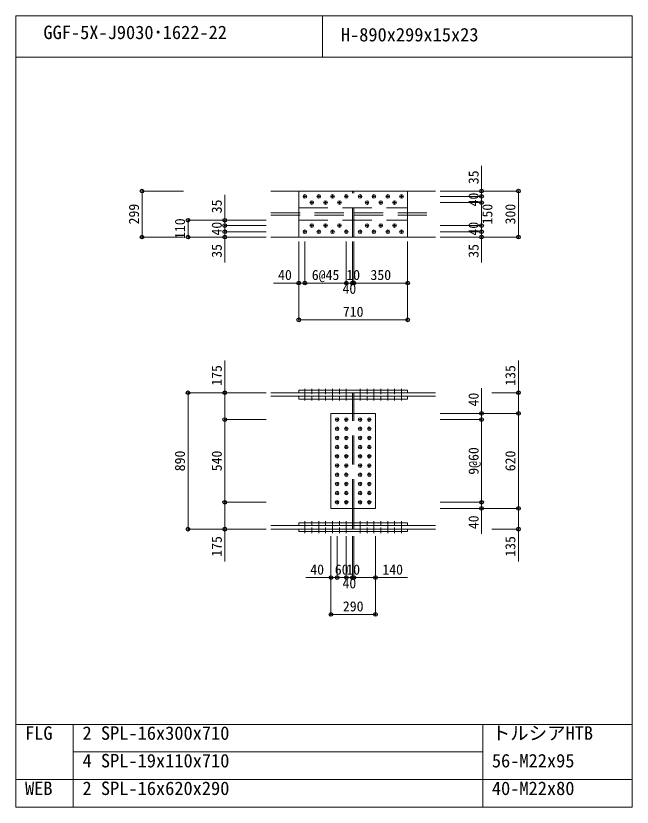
# Model space of a CAD drawing. Units: millimetres, scale not verified. Extents: x -8310 to 8310, y -4800 to 5700.
# Drawn here: x -4110 to -90, y -4800 to 360 of the extents above; entities that cross this region are included whole.
import ezdxf
from ezdxf.enums import TextEntityAlignment as Align

# ---------------------------------------------------------------- set-up
doc = ezdxf.new("R2010")
doc.units = ezdxf.units.MM
doc.header["$LTSCALE"] = 30
doc.header["$PDMODE"] = 32
doc.header["$PDSIZE"] = 24
doc.linetypes.add('DASHED1', pattern=[1.8, 1.2, -0.6])
doc.linetypes.add('USER2', pattern=[9.525, 6.35, -3.175])
doc.layers.add('0-0', color=7, linetype='Continuous')
doc.layers.add('0-2', color=7, linetype='Continuous')
for name, color, linetype, lineweight in [('0-1', 7, 'Continuous', 18), ('0-5', 7, 'Continuous', 18), ('0-6', 7, 'USER2', 18), ('0-8', 7, 'Continuous', 18), ('0-9', 7, 'Continuous', 18), ('0-A', 7, 'Continuous', 18), ('0-B', 7, 'Continuous', 18)]:
    doc.layers.add(name, color=color, linetype=linetype, lineweight=lineweight)
doc.styles.add('ＭＳ ゴシック', font='')
doc.styles.get('ＭＳ ゴシック').set_extended_font_data('MS Gothic')

msp = doc.modelspace()

# ---------------------------------------------------------------- linework, layer by layer
at = {"layer": '0-0'}
for p in [(-3287, -783.25), (-1072, -782.75), (-832, -782.75), (-1072, -817.75), (-1072, -857.75), (-2987, -972.75), (-2747, -972.75), (-2747, -1007.75), (-1072, -1007.75), (-3287, -1082.25), (-2987, -1082.75), (-2747, -1047.75), (-2747, -1082.75), (-1072, -1047.75), (-1072, -1082.75), (-832, -1082.75), (-2264.5, -1382.25), (-2224.5, -1382.25), (-1954.5, -1382.25), (-1914.5, -1382.25), (-1904.5, -1382.25), (-1554.5, -1382.25), (-2264.5, -1622.25), (-1554.5, -1622.25), (-2987, -2097.25), (-2747, -2097.25), (-832, -2097.25), (-2747, -2272.25), (-1072, -2232.25), (-1072, -2272.25), (-832, -2232.25), (-2747, -2812.25), (-1072, -2812.25), (-1072, -2852.25), (-832, -2852.25), (-2987, -2987.25), (-2747, -2987.25), (-832, -2987.25), (-2054.5, -3303.25), (-2014.5, -3303.25), (-1954.5, -3303.25), (-1914.5, -3303.25), (-1904.5, -3303.25), (-1764.5, -3303.25), (-2054.5, -3543.25), (-1764.5, -3543.25)]:
    msp.add_point(p, dxfattribs=at)
at = {"layer": '0-1'}
for p, q in [((-4110, -4800), (-4110, 360)), ((-4110, 360), (-90, 360)), ((-2110, 90), (-2110, 360)), ((-90, -4800), (-90, 360)), ((-4110, 90), (-90, 90)), ((-4110, -4260), (-90, -4260)), ((-3735, -4800), (-3735, -4260)), ((-1065, -4800), (-1065, -4260)), ((-3735, -4440), (-1065, -4440)), ((-4110, -4620), (-90, -4620)), ((-4110, -4800), (-90, -4800))]:
    msp.add_line(p, q, dxfattribs=at)
at = {"layer": '0-5'}
for p, q in [((-2447, -783.25), (-1914.5, -783.25)), ((-2264.5, -782.75), (-1554.5, -782.75)), ((-2264.5, -1082.75), (-2264.5, -782.75)), ((-1914.5, -783.25), (-1914.5, -782.75)), ((-1904.5, -783.25), (-1904.5, -782.75)), ((-1904.5, -783.25), (-1372, -783.25)), ((-2447, -1082.25), (-1914.5, -1082.25)), ((-1914.5, -1082.75), (-1914.5, -1082.25)), ((-1904.5, -1082.75), (-1904.5, -1082.25)), ((-1904.5, -1082.25), (-1372, -1082.25)), ((-2447, -2097.25), (-1914.5, -2097.25)), ((-2264.5, -2081.25), (-1554.5, -2081.25)), ((-2264.5, -2097.25), (-2264.5, -2081.25)), ((-1904.5, -2097.25), (-1372, -2097.25)), ((-1904.5, -2120.25), (-1904.5, -2097.25)), ((-2264.5, -2120.25), (-1554.5, -2120.25)), ((-2264.5, -2139.25), (-2264.5, -2120.25)), ((-1914.5, -2232.25), (-1914.5, -2139.25)), ((-1904.5, -2120.25), (-1372, -2120.25)), ((-1904.5, -2232.25), (-1904.5, -2139.25)), ((-2054.5, -2232.25), (-1764.5, -2232.25)), ((-2054.5, -2852.25), (-2054.5, -2232.25)), ((-1914.5, -2945.25), (-1914.5, -2852.25)), ((-1904.5, -2945.25), (-1904.5, -2852.25)), ((-2447, -2964.25), (-1914.5, -2964.25)), ((-2264.5, -2945.25), (-1914.5, -2945.25)), ((-2264.5, -2964.25), (-2264.5, -2945.25)), ((-2264.5, -2964.25), (-1914.5, -2964.25)), ((-2264.5, -2987.25), (-1914.5, -2987.25)), ((-2264.5, -3003.25), (-2264.5, -2987.25)), ((-1914.5, -2945.25), (-1554.5, -2945.25)), ((-1914.5, -2964.25), (-1554.5, -2964.25)), ((-1914.5, -2987.25), (-1554.5, -2987.25)), ((-1904.5, -2987.25), (-1372, -2987.25)), ((-1554.5, -2964.25), (-1554.5, -2945.25)), ((-1554.5, -3003.25), (-1554.5, -2987.25)), ((-2264.5, -3003.25), (-1914.5, -3003.25)), ((-1914.5, -3003.25), (-1554.5, -3003.25))]:
    msp.add_line(p, q, dxfattribs=at)
for points in [[(-2264.5, -1082.75), (-1554.5, -1082.75), (-1554.5, -782.75)], [(-2447, -2120.25), (-1914.5, -2120.25), (-1914.5, -2097.25)], [(-2264.5, -2097.25), (-1554.5, -2097.25), (-1554.5, -2081.25)], [(-2264.5, -2139.25), (-1554.5, -2139.25), (-1554.5, -2120.25)], [(-2054.5, -2852.25), (-1764.5, -2852.25), (-1764.5, -2232.25)], [(-2447, -2987.25), (-1914.5, -2987.25), (-1914.5, -2964.25)], [(-1904.5, -2987.25), (-1904.5, -2964.25), (-1372, -2964.25)]]:
    msp.add_lwpolyline(points, dxfattribs=at)
at = {"layer": '0-6'}
for p, q in [((-2264.5, -782.75), (-1554.5, -782.75)), ((-1914.5, -1082.75), (-1914.5, -782.75)), ((-1904.5, -1082.75), (-1904.5, -782.75)), ((-2447, -925.25), (-1914.5, -925.25)), ((-2264.5, -892.75), (-1554.5, -892.75)), ((-1904.5, -925.25), (-1372, -925.25)), ((-2447, -940.25), (-1914.5, -940.25)), ((-2264.5, -972.75), (-1554.5, -972.75)), ((-1904.5, -940.25), (-1372, -940.25)), ((-2264.5, -1082.75), (-1554.5, -1082.75)), ((-1914.5, -2139.25), (-1914.5, -2120.25)), ((-1904.5, -2139.25), (-1904.5, -2120.25)), ((-1914.5, -2852.25), (-1914.5, -2232.25)), ((-1904.5, -2852.25), (-1904.5, -2232.25)), ((-1914.5, -2964.25), (-1914.5, -2945.25)), ((-1904.5, -2964.25), (-1904.5, -2945.25))]:
    msp.add_line(p, q, dxfattribs=at)
at = {"layer": '0-8'}
for p, q in [((-2235.5, -817.75), (-2213.5, -817.75)), ((-2224.5, -828.75), (-2224.5, -806.75)), ((-2145.5, -817.75), (-2123.5, -817.75)), ((-2134.5, -828.75), (-2134.5, -806.75)), ((-2055.5, -817.75), (-2033.5, -817.75)), ((-2044.5, -828.75), (-2044.5, -806.75)), ((-1965.5, -817.75), (-1943.5, -817.75)), ((-1954.5, -828.75), (-1954.5, -806.75)), ((-1875.5, -817.75), (-1853.5, -817.75)), ((-1864.5, -828.75), (-1864.5, -806.75)), ((-1785.5, -817.75), (-1763.5, -817.75)), ((-1774.5, -828.75), (-1774.5, -806.75)), ((-1695.5, -817.75), (-1673.5, -817.75)), ((-1684.5, -828.75), (-1684.5, -806.75)), ((-1605.5, -817.75), (-1583.5, -817.75)), ((-1594.5, -828.75), (-1594.5, -806.75)), ((-2190.5, -857.75), (-2168.5, -857.75)), ((-2179.5, -868.75), (-2179.5, -846.75)), ((-2100.5, -857.75), (-2078.5, -857.75)), ((-2089.5, -868.75), (-2089.5, -846.75)), ((-2010.5, -857.75), (-1988.5, -857.75)), ((-1999.5, -868.75), (-1999.5, -846.75)), ((-1830.5, -857.75), (-1808.5, -857.75)), ((-1819.5, -868.75), (-1819.5, -846.75)), ((-1740.5, -857.75), (-1718.5, -857.75)), ((-1729.5, -868.75), (-1729.5, -846.75)), ((-1650.5, -857.75), (-1628.5, -857.75)), ((-1639.5, -868.75), (-1639.5, -846.75)), ((-2190.5, -1007.75), (-2168.5, -1007.75)), ((-2179.5, -1018.75), (-2179.5, -996.75)), ((-2100.5, -1007.75), (-2078.5, -1007.75)), ((-2089.5, -1018.75), (-2089.5, -996.75)), ((-2010.5, -1007.75), (-1988.5, -1007.75)), ((-1999.5, -1018.75), (-1999.5, -996.75)), ((-1830.5, -1007.75), (-1808.5, -1007.75)), ((-1819.5, -1018.75), (-1819.5, -996.75)), ((-1740.5, -1007.75), (-1718.5, -1007.75)), ((-1729.5, -1018.75), (-1729.5, -996.75)), ((-1650.5, -1007.75), (-1628.5, -1007.75)), ((-1639.5, -1018.75), (-1639.5, -996.75)), ((-2235.5, -1047.75), (-2213.5, -1047.75)), ((-2224.5, -1058.75), (-2224.5, -1036.75)), ((-2145.5, -1047.75), (-2123.5, -1047.75)), ((-2134.5, -1058.75), (-2134.5, -1036.75)), ((-2055.5, -1047.75), (-2033.5, -1047.75)), ((-2044.5, -1058.75), (-2044.5, -1036.75)), ((-1965.5, -1047.75), (-1943.5, -1047.75)), ((-1954.5, -1058.75), (-1954.5, -1036.75)), ((-1875.5, -1047.75), (-1853.5, -1047.75)), ((-1864.5, -1058.75), (-1864.5, -1036.75)), ((-1785.5, -1047.75), (-1763.5, -1047.75)), ((-1774.5, -1058.75), (-1774.5, -1036.75)), ((-1695.5, -1047.75), (-1673.5, -1047.75)), ((-1684.5, -1058.75), (-1684.5, -1036.75)), ((-1605.5, -1047.75), (-1583.5, -1047.75)), ((-1594.5, -1058.75), (-1594.5, -1036.75)), ((-2014.5, -2283.25), (-2014.5, -2261.25)), ((-1954.5, -2283.25), (-1954.5, -2261.25)), ((-1864.5, -2283.25), (-1864.5, -2261.25)), ((-1804.5, -2283.25), (-1804.5, -2261.25)), ((-2025.5, -2272.25), (-2003.5, -2272.25)), ((-2014.5, -2343.25), (-2014.5, -2321.25)), ((-1965.5, -2272.25), (-1943.5, -2272.25)), ((-1954.5, -2343.25), (-1954.5, -2321.25)), ((-1875.5, -2272.25), (-1853.5, -2272.25)), ((-1864.5, -2343.25), (-1864.5, -2321.25)), ((-1815.5, -2272.25), (-1793.5, -2272.25)), ((-1804.5, -2343.25), (-1804.5, -2321.25)), ((-2025.5, -2332.25), (-2003.5, -2332.25)), ((-1965.5, -2332.25), (-1943.5, -2332.25)), ((-1875.5, -2332.25), (-1853.5, -2332.25)), ((-1815.5, -2332.25), (-1793.5, -2332.25)), ((-2025.5, -2392.25), (-2003.5, -2392.25)), ((-2014.5, -2403.25), (-2014.5, -2381.25)), ((-1965.5, -2392.25), (-1943.5, -2392.25)), ((-1954.5, -2403.25), (-1954.5, -2381.25)), ((-1875.5, -2392.25), (-1853.5, -2392.25)), ((-1864.5, -2403.25), (-1864.5, -2381.25)), ((-1815.5, -2392.25), (-1793.5, -2392.25)), ((-1804.5, -2403.25), (-1804.5, -2381.25)), ((-2025.5, -2452.25), (-2003.5, -2452.25)), ((-2014.5, -2463.25), (-2014.5, -2441.25)), ((-1965.5, -2452.25), (-1943.5, -2452.25)), ((-1954.5, -2463.25), (-1954.5, -2441.25)), ((-1875.5, -2452.25), (-1853.5, -2452.25)), ((-1864.5, -2463.25), (-1864.5, -2441.25)), ((-1815.5, -2452.25), (-1793.5, -2452.25)), ((-1804.5, -2463.25), (-1804.5, -2441.25)), ((-2025.5, -2512.25), (-2003.5, -2512.25)), ((-2014.5, -2523.25), (-2014.5, -2501.25)), ((-1965.5, -2512.25), (-1943.5, -2512.25)), ((-1954.5, -2523.25), (-1954.5, -2501.25)), ((-1875.5, -2512.25), (-1853.5, -2512.25)), ((-1864.5, -2523.25), (-1864.5, -2501.25)), ((-1815.5, -2512.25), (-1793.5, -2512.25)), ((-1804.5, -2523.25), (-1804.5, -2501.25)), ((-2025.5, -2572.25), (-2003.5, -2572.25)), ((-2014.5, -2583.25), (-2014.5, -2561.25)), ((-1965.5, -2572.25), (-1943.5, -2572.25)), ((-1954.5, -2583.25), (-1954.5, -2561.25)), ((-1875.5, -2572.25), (-1853.5, -2572.25)), ((-1864.5, -2583.25), (-1864.5, -2561.25)), ((-1815.5, -2572.25), (-1793.5, -2572.25)), ((-1804.5, -2583.25), (-1804.5, -2561.25)), ((-2014.5, -2643.25), (-2014.5, -2621.25)), ((-1954.5, -2643.25), (-1954.5, -2621.25)), ((-1864.5, -2643.25), (-1864.5, -2621.25)), ((-1804.5, -2643.25), (-1804.5, -2621.25)), ((-2025.5, -2632.25), (-2003.5, -2632.25)), ((-2014.5, -2703.25), (-2014.5, -2681.25)), ((-1965.5, -2632.25), (-1943.5, -2632.25)), ((-1954.5, -2703.25), (-1954.5, -2681.25)), ((-1875.5, -2632.25), (-1853.5, -2632.25)), ((-1864.5, -2703.25), (-1864.5, -2681.25)), ((-1815.5, -2632.25), (-1793.5, -2632.25)), ((-1804.5, -2703.25), (-1804.5, -2681.25)), ((-2025.5, -2692.25), (-2003.5, -2692.25)), ((-1965.5, -2692.25), (-1943.5, -2692.25)), ((-1875.5, -2692.25), (-1853.5, -2692.25)), ((-1815.5, -2692.25), (-1793.5, -2692.25)), ((-2025.5, -2752.25), (-2003.5, -2752.25)), ((-2014.5, -2763.25), (-2014.5, -2741.25)), ((-1965.5, -2752.25), (-1943.5, -2752.25)), ((-1954.5, -2763.25), (-1954.5, -2741.25)), ((-1875.5, -2752.25), (-1853.5, -2752.25)), ((-1864.5, -2763.25), (-1864.5, -2741.25)), ((-1815.5, -2752.25), (-1793.5, -2752.25)), ((-1804.5, -2763.25), (-1804.5, -2741.25)), ((-2025.5, -2812.25), (-2003.5, -2812.25)), ((-2014.5, -2823.25), (-2014.5, -2801.25)), ((-1965.5, -2812.25), (-1943.5, -2812.25)), ((-1954.5, -2823.25), (-1954.5, -2801.25)), ((-1875.5, -2812.25), (-1853.5, -2812.25)), ((-1864.5, -2823.25), (-1864.5, -2801.25)), ((-1815.5, -2812.25), (-1793.5, -2812.25)), ((-1804.5, -2823.25), (-1804.5, -2801.25))]:
    msp.add_line(p, q, dxfattribs=at)
at = {"layer": '0-9'}
for p, q in [((-2224.5, -2071.25), (-2224.5, -2149.25)), ((-2134.5, -2071.25), (-2134.5, -2149.25)), ((-2044.5, -2071.25), (-2044.5, -2149.25)), ((-1954.5, -2071.25), (-1954.5, -2149.25)), ((-1864.5, -2071.25), (-1864.5, -2149.25)), ((-1774.5, -2071.25), (-1774.5, -2149.25)), ((-1684.5, -2071.25), (-1684.5, -2149.25)), ((-1594.5, -2071.25), (-1594.5, -2149.25)), ((-2224.5, -3013.25), (-2224.5, -2935.25)), ((-2134.5, -3013.25), (-2134.5, -2935.25)), ((-2044.5, -3013.25), (-2044.5, -2935.25)), ((-1954.5, -3013.25), (-1954.5, -2935.25)), ((-1864.5, -3013.25), (-1864.5, -2935.25)), ((-1774.5, -3013.25), (-1774.5, -2935.25)), ((-1684.5, -3013.25), (-1684.5, -2935.25)), ((-1594.5, -3013.25), (-1594.5, -2935.25))]:
    msp.add_line(p, q, dxfattribs=at)
at = {"layer": '0-9', "linetype": 'DASHED1'}
for p, q in [((-2179.5, -2071.25), (-2179.5, -2149.25)), ((-2089.5, -2071.25), (-2089.5, -2149.25)), ((-1999.5, -2071.25), (-1999.5, -2149.25)), ((-1819.5, -2071.25), (-1819.5, -2149.25)), ((-1729.5, -2071.25), (-1729.5, -2149.25)), ((-1639.5, -2071.25), (-1639.5, -2149.25)), ((-2179.5, -3013.25), (-2179.5, -2935.25)), ((-2089.5, -3013.25), (-2089.5, -2935.25)), ((-1999.5, -3013.25), (-1999.5, -2935.25)), ((-1819.5, -3013.25), (-1819.5, -2935.25)), ((-1729.5, -3013.25), (-1729.5, -2935.25)), ((-1639.5, -3013.25), (-1639.5, -2935.25))]:
    msp.add_line(p, q, dxfattribs=at)
at = {"layer": '0-A'}
for p, q in [((-3017, -783.25), (-3287, -783.25)), ((-1342, -782.75), (-1072, -782.75)), ((-1342, -782.75), (-832, -782.75)), ((-1342, -817.75), (-1072, -817.75)), ((-1342, -857.75), (-1072, -857.75)), ((-2477, -972.75), (-2987, -972.75)), ((-2477, -972.75), (-2747, -972.75)), ((-2477, -1007.75), (-2747, -1007.75)), ((-1342, -1007.75), (-1072, -1007.75)), ((-2477, -1047.75), (-2747, -1047.75)), ((-2747, -1247.75), (-2747, -1047.75)), ((-2477, -1082.75), (-2747, -1082.75)), ((-1342, -1047.75), (-1072, -1047.75)), ((-1342, -1082.75), (-1072, -1082.75)), ((-1072, -1247.75), (-1072, -1047.75)), ((-2264.5, -1112.25), (-2264.5, -1382.25)), ((-2264.5, -1112.25), (-2264.5, -1622.25)), ((-2224.5, -1112.25), (-2224.5, -1382.25)), ((-2224.5, -1112.25), (-2224.5, -1382.25)), ((-1954.5, -1112.25), (-1954.5, -1382.25)), ((-1954.5, -1112.25), (-1954.5, -1382.25)), ((-1914.5, -1112.25), (-1914.5, -1382.25)), ((-1914.5, -1112.25), (-1914.5, -1382.25)), ((-1904.5, -1112.25), (-1904.5, -1382.25)), ((-1904.5, -1112.25), (-1904.5, -1382.25)), ((-1554.5, -1112.25), (-1554.5, -1382.25)), ((-1554.5, -1112.25), (-1554.5, -1622.25)), ((-2429.5, -1382.25), (-2224.5, -1382.25)), ((-2224.5, -1382.25), (-1954.5, -1382.25)), ((-1954.5, -1382.25), (-1914.5, -1382.25)), ((-1914.5, -1382.25), (-1904.5, -1382.25)), ((-1904.5, -1382.25), (-1554.5, -1382.25)), ((-2264.5, -1622.25), (-1554.5, -1622.25)), ((-2477, -2097.25), (-2987, -2097.25)), ((-2477, -2097.25), (-2747, -2097.25)), ((-1006.29, -2097.25), (-832, -2097.25)), ((-1342, -2232.25), (-1072, -2232.25)), ((-1342, -2232.25), (-832, -2232.25)), ((-2477, -2272.25), (-2747, -2272.25)), ((-1342, -2272.25), (-1072, -2272.25)), ((-2477, -2812.25), (-2747, -2812.25)), ((-2747, -3197.25), (-2747, -2812.25)), ((-1342, -2812.25), (-1072, -2812.25)), ((-1072, -3017.25), (-1072, -2812.25)), ((-1342, -2852.25), (-1072, -2852.25)), ((-1342, -2852.25), (-832, -2852.25)), ((-832, -3197.25), (-832, -2852.25)), ((-2477, -2987.25), (-2747, -2987.25)), ((-1006.29, -2987.25), (-832, -2987.25)), ((-2054.5, -3033.25), (-2054.5, -3303.25)), ((-2054.5, -3033.25), (-2054.5, -3543.25)), ((-2014.5, -3033.25), (-2014.5, -3303.25)), ((-2014.5, -3033.25), (-2014.5, -3303.25)), ((-1954.5, -3033.25), (-1954.5, -3303.25)), ((-1954.5, -3033.25), (-1954.5, -3303.25)), ((-1914.5, -3033.25), (-1914.5, -3303.25)), ((-1914.5, -3033.25), (-1914.5, -3303.25)), ((-1904.5, -3033.25), (-1904.5, -3303.25)), ((-1904.5, -3033.25), (-1904.5, -3303.25)), ((-1764.5, -3033.25), (-1764.5, -3303.25)), ((-1764.5, -3033.25), (-1764.5, -3543.25)), ((-2219.5, -3303.25), (-2014.5, -3303.25)), ((-2014.5, -3303.25), (-1954.5, -3303.25)), ((-1954.5, -3303.25), (-1914.5, -3303.25)), ((-1914.5, -3303.25), (-1904.5, -3303.25)), ((-1904.5, -3303.25), (-1554.5, -3303.25)), ((-2054.5, -3543.25), (-1764.5, -3543.25))]:
    msp.add_line(p, q, dxfattribs=at)
for points in [[(-1342, -817.75), (-1072, -817.75), (-1072, -617.75)], [(-3017, -1082.25), (-3287, -1082.25), (-3287, -783.25)], [(-2477, -1007.75), (-2747, -1007.75), (-2747, -807.75)], [(-1342, -1082.75), (-832, -1082.75), (-832, -782.75)], [(-1342, -857.75), (-1072, -857.75), (-1072, -817.75)], [(-1342, -1007.75), (-1072, -1007.75), (-1072, -857.75)], [(-2477, -1082.75), (-2987, -1082.75), (-2987, -972.75)], [(-2477, -1047.75), (-2747, -1047.75), (-2747, -1007.75)], [(-1342, -1047.75), (-1072, -1047.75), (-1072, -1007.75)], [(-2477, -2272.25), (-2747, -2272.25), (-2747, -1887.25)], [(-1342, -2232.25), (-832, -2232.25), (-832, -1887.25)], [(-2477, -2987.25), (-2987, -2987.25), (-2987, -2097.25)], [(-1342, -2272.25), (-1072, -2272.25), (-1072, -2067.25)], [(-1342, -2852.25), (-832, -2852.25), (-832, -2232.25)], [(-2477, -2812.25), (-2747, -2812.25), (-2747, -2272.25)], [(-1342, -2812.25), (-1072, -2812.25), (-1072, -2272.25)]]:
    msp.add_lwpolyline(points, dxfattribs=at)
at = {"layer": '0-B'}
for centre in [(-2224.5, -817.75), (-2134.5, -817.75), (-2044.5, -817.75), (-1954.5, -817.75), (-1864.5, -817.75), (-1774.5, -817.75), (-1684.5, -817.75), (-1594.5, -817.75), (-2179.5, -857.75), (-2089.5, -857.75), (-1999.5, -857.75), (-1819.5, -857.75), (-1729.5, -857.75), (-1639.5, -857.75), (-2179.5, -1007.75), (-2089.5, -1007.75), (-1999.5, -1007.75), (-1819.5, -1007.75), (-1729.5, -1007.75), (-1639.5, -1007.75), (-2224.5, -1047.75), (-2134.5, -1047.75), (-2044.5, -1047.75), (-1954.5, -1047.75), (-1864.5, -1047.75), (-1774.5, -1047.75), (-1684.5, -1047.75), (-1594.5, -1047.75), (-2014.5, -2272.25), (-1954.5, -2272.25), (-1864.5, -2272.25), (-1804.5, -2272.25), (-2014.5, -2332.25), (-1954.5, -2332.25), (-1864.5, -2332.25), (-1804.5, -2332.25), (-2014.5, -2392.25), (-1954.5, -2392.25), (-1864.5, -2392.25), (-1804.5, -2392.25), (-2014.5, -2452.25), (-1954.5, -2452.25), (-1864.5, -2452.25), (-1804.5, -2452.25), (-2014.5, -2512.25), (-1954.5, -2512.25), (-1864.5, -2512.25), (-1804.5, -2512.25), (-2014.5, -2572.25), (-1954.5, -2572.25), (-1864.5, -2572.25), (-1804.5, -2572.25), (-2014.5, -2632.25), (-1954.5, -2632.25), (-1864.5, -2632.25), (-1804.5, -2632.25), (-2014.5, -2692.25), (-1954.5, -2692.25), (-1864.5, -2692.25), (-1804.5, -2692.25), (-2014.5, -2752.25), (-1954.5, -2752.25), (-1864.5, -2752.25), (-1804.5, -2752.25), (-2014.5, -2812.25), (-1954.5, -2812.25), (-1864.5, -2812.25), (-1804.5, -2812.25)]:
    msp.add_circle(centre, 12, dxfattribs=at)

# ---------------------------------------------------------------- texts
at = {"layer": '0-2', "style": 'ＭＳ ゴシック'}
for s, p in [('GGF-5X-J9030･1622-22', (-3930, 181.8)), ('H-890x299x15x23', (-1990, 166.8)), ('FLG', (-4050, -4387.2)), ('2', (-3675, -4387.2)), ('SPL-16x300x710', (-3555, -4387.2)), ('トルシアHTB', (-1005, -4387.2)), ('4', (-3675, -4567.2)), ('SPL-19x110x710', (-3555, -4567.2)), ('56-M22x95', (-1005, -4567.2)), ('WEB', (-4050, -4747.2)), ('2', (-3675, -4747.2)), ('SPL-16x620x290', (-3555, -4747.2)), ('40-M22x80', (-1005, -4747.2))]:
    msp.add_text(s, height=87.98, dxfattribs=at).set_placement(p, align=Align.BOTTOM_LEFT)
at = {"layer": '0-A', "style": 'ＭＳ ゴシック'}
for s, p in [('35', (-1072, -737.75)), ('40', (-1072, -882.75)), ('299', (-3287, -1000.25)), ('35', (-2747, -927.75)), ('150', (-982, -1000.25)), ('300', (-832, -1000.25)), ('110', (-2987, -1095.25)), ('40', (-2747, -1072.75)), ('40', (-1072, -1072.75)), ('35', (-2747, -1217.75)), ('35', (-1072, -1217.75)), ('175', (-2747, -2052.25)), ('135', (-832, -2052.25)), ('40', (-1072, -2187.25)), ('9@60', (-1072, -2632.25)), ('890', (-2987, -2609.75)), ('540', (-2747, -2609.75)), ('620', (-832, -2609.75)), ('40', (-1072, -2987.25)), ('175', (-2747, -3167.25)), ('135', (-832, -3167.25))]:
    msp.add_text(s, height=65.98, rotation=90, dxfattribs=at).set_placement(p, align=Align.BOTTOM_LEFT)
for s, p in [('40', (-2399.5, -1382.25)), ('6@45', (-2179.5, -1382.25)), ('10', (-1954.5, -1382.25)), ('350', (-1797, -1382.25)), ('40', (-1979.5, -1472.25)), ('710', (-1977, -1622.25)), ('40', (-2189.5, -3303.25)), ('60', (-2029.5, -3303.25)), ('10', (-1954.5, -3303.25)), ('140', (-1719.5, -3303.25)), ('40', (-1979.5, -3393.25)), ('290', (-1977, -3543.25))]:
    msp.add_text(s, height=65.98, dxfattribs=at).set_placement(p, align=Align.BOTTOM_LEFT)

doc.saveas('drawing.dxf')
